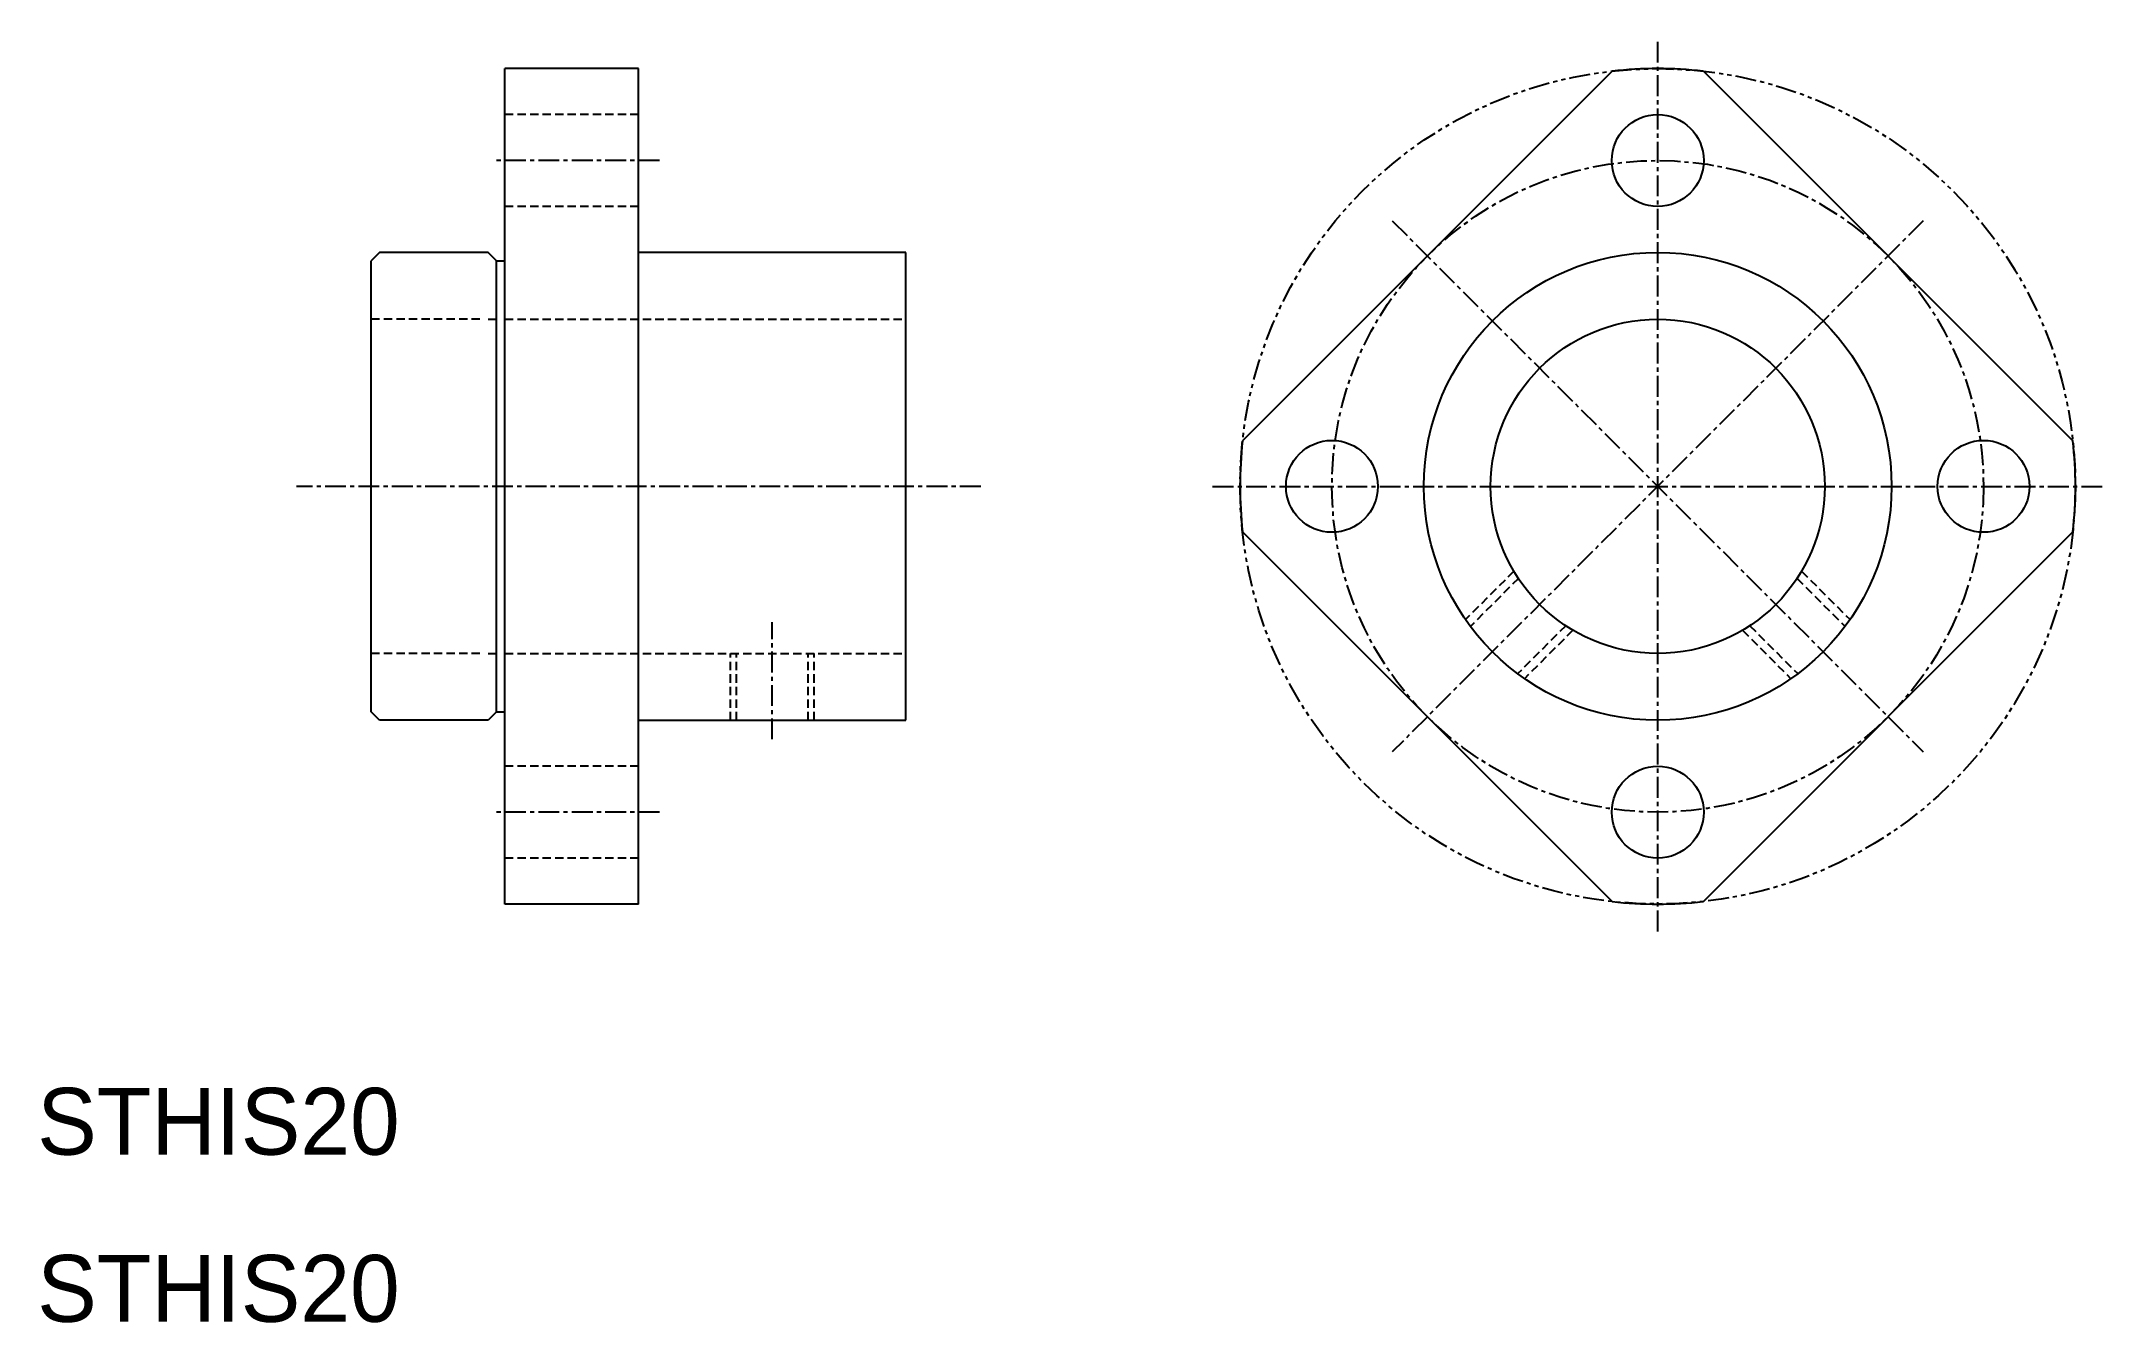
# Model space of a CAD drawing. Extents: x 10 to 134, y 10 to 87.
import ezdxf

# ---------------------------------------------------------------- set-up
doc = ezdxf.new("R2010")
doc.units = 0
for name, pattern in [('CENTER', [2, 1.25, -0.25, 0.25, -0.25]), ('DASHED', [0.75, 0.5, -0.25]), ('PHANTOM', [2.5, 1.25, -0.25, 0.25, -0.25, 0.25, -0.25])]:
    doc.linetypes.add(name, pattern=pattern)
doc.layers.get('0').update_dxf_attribs({"linetype": 'CONTINUOUS'})
doc.layers.add('CENTER', color=1, linetype='CENTER')

msp = doc.modelspace()

# ---------------------------------------------------------------- linework, layer by layer
at = {"color": 7, "linetype": 'CONTINUOUS'}
for p, q in [((38, 35), (38, 85)), ((46, 85), (38, 85)), ((46, 35), (46, 85)), ((104.27, 84.85), (82.15, 62.73)), ((109.73, 84.85), (131.85, 62.73)), ((30.5, 74), (30, 73.5)), ((30, 46.5), (30, 73.5)), ((37, 74), (30.5, 74)), ((37.5, 73.5), (37, 74)), ((37.5, 46.5), (37.5, 73.5)), ((37.5, 73.5), (38, 73.5)), ((62, 74), (46, 74)), ((62, 46), (62, 74)), ((82.15, 57.27), (104.27, 35.15)), ((131.85, 57.27), (109.73, 35.15)), ((30.5, 46), (30, 46.5)), ((37, 46), (30.5, 46)), ((37.5, 46.5), (37, 46)), ((37.5, 46.5), (38, 46.5)), ((46, 46), (62, 46)), ((46, 35), (38, 35))]:
    msp.add_line(p, q, dxfattribs=at)
at = {"color": 3, "linetype": 'DASHED'}
for p, q in [((46, 82.25), (38, 82.25)), ((46, 76.75), (38, 76.75)), ((36.5, 70), (30, 70)), ((37, 70), (37.5, 70)), ((38, 70), (62, 70)), ((98.39, 54.92), (95.49, 52.03)), ((98.66, 54.49), (95.79, 51.62)), ((115.34, 54.49), (118.21, 51.62)), ((115.61, 54.92), (118.51, 52.03)), ((101.49, 51.66), (98.62, 48.79)), ((101.92, 51.39), (99.03, 48.49)), ((112.08, 51.39), (114.97, 48.49)), ((112.51, 51.66), (115.38, 48.79)), ((36.5, 50), (30, 50)), ((37, 50), (37.5, 50)), ((38, 50), (62, 50)), ((51.5, 46), (51.5, 50)), ((51.85, 46), (51.85, 50)), ((56.15, 46), (56.15, 50)), ((56.5, 46), (56.5, 50)), ((46, 43.25), (38, 43.25)), ((46, 37.75), (38, 37.75))]:
    msp.add_line(p, q, dxfattribs=at)
at = {"color": 3, "linetype": 'PHANTOM'}
msp.add_circle((107, 60), 25, dxfattribs=at)
at = {"color": 7, "linetype": 'CONTINUOUS'}
for centre, radius in [((107, 79.5), 2.75), ((107, 60), 14), ((107, 60), 10), ((87.5, 60), 2.75), ((126.5, 60), 2.75), ((107, 40.5), 2.75)]:
    msp.add_circle(centre, radius, dxfattribs=at)
for start, end in [(83.7394, 96.2606), (173.7394, 186.2606), (353.7394, 6.2606), (263.7394, 276.2606)]:
    msp.add_arc((107, 60), 25, start, end, dxfattribs=at)
at = {"layer": 'CENTER', "color": 1, "linetype": 'CENTER'}
for p, q in [((107, 33.36), (107, 86.64)), ((47.25, 79.5), (37.5, 79.5)), ((91.11, 75.89), (122.89, 44.11)), ((122.89, 75.89), (91.11, 44.11)), ((66.48, 60), (25.52, 60)), ((80.36, 60), (133.64, 60)), ((54, 44.86), (54, 51.88)), ((47.25, 40.5), (37.5, 40.5))]:
    msp.add_line(p, q, dxfattribs=at)
msp.add_circle((107, 60), 19.5, dxfattribs=at)

# ---------------------------------------------------------------- texts
at = {"color": 7, "linetype": 'CONTINUOUS'}
for p in [(10, 20), (10, 10)]:
    msp.add_text('STHIS20', height=4, dxfattribs=at).set_placement(p)

doc.saveas('drawing.dxf')
